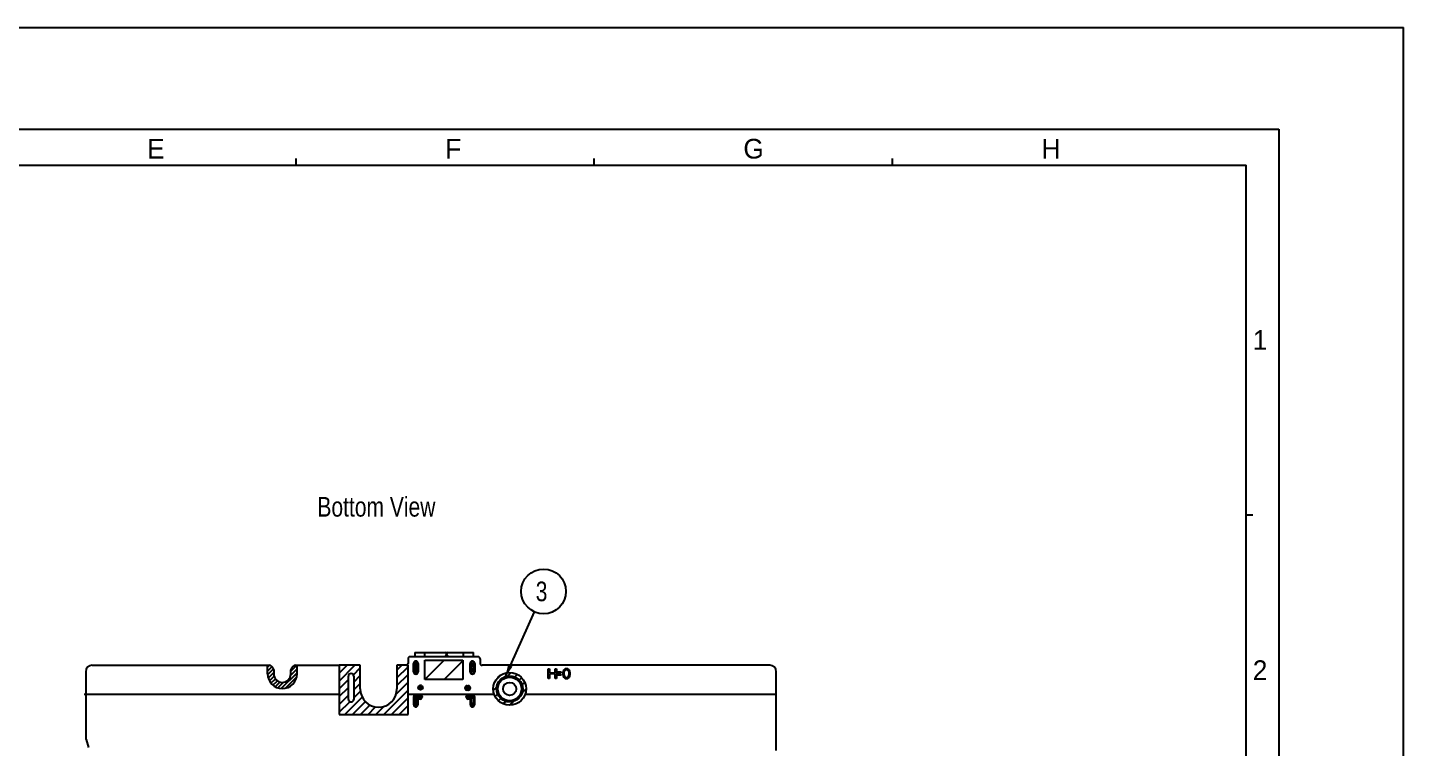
# Model space of a CAD drawing. Header units: millimetres. Extents: x 0 to 420, y 0 to 297.
# Drawn here: x 210 to 420, y 187.1 to 297 of the extents above; entities that cross this region are included whole.
import ezdxf

# ---------------------------------------------------------------- set-up
doc = ezdxf.new("R2010")
doc.units = ezdxf.units.MM
doc.header["$LTSCALE"] = 23.1
doc.layers.get('0').update_dxf_attribs({"linetype": 'CONTINUOUS'})
doc.layers.add('ASSEM_MEM', color=7, linetype='CONTINUOUS')
doc.layers.add('DETAIL', color=7, linetype='CONTINUOUS')
doc.styles.get("Standard").update_dxf_attribs({"font": 'txt', "width": 0.8})
doc.styles.add('TEXTSTYLE_2', font='txt')
doc.dimstyles.get("Standard").update_dxf_attribs({"dimtxt": 3, "dimasz": 2.1, "dimexe": 2, "dimexo": 1, "dimtad": 1, "dimzin": 0, "dimdsep": 46, "dimtxsty": 'STANDARD', "dimblk": '_FILLED', "dimblk1": '_FILLED', "dimblk2": '_FILLED', "dimcen": 0.09, "dimazin": 0, "dimtol": 1, "dimtp": 0.01, "dimtm": 0.01, "dimtfac": 1, "dimtofl": 0, "dimtmove": 0, "dimatfit": 3, "dimldrblk": '_FILLED', "dimfxl": 1, "dimtolj": 1, "dimtzin": 0, "dimarcsym": 0})

# ---------------------------------------------------------------- blocks, each defined once
blk = doc.blocks.new('_FILLED')
at = {"color": 0, "linetype": 'BYBLOCK'}
blk.add_solid([(0, 0), (-1, 0.17), (-1, -0.17)], dxfattribs=at)
blk = doc.blocks.new('BALLOON_BL10', base_point=(288.76, 210.92))
at = {"color": 2, "linetype": 'CONTINUOUS'}
blk.add_circle((288.76, 210.92), 3.42, dxfattribs=at)
at = {"color": 2, "linetype": 'CONTINUOUS', "insert": (287.56, 212.42), "char_height": 3, "width": 2.4, "attachment_point": 1, "line_spacing_factor": 0.9}
blk.add_mtext('3', dxfattribs=at)

msp = doc.modelspace()

# ---------------------------------------------------------------- linework, layer by layer
at = {"color": 7, "linetype": 'CONTINUOUS'}
for p in [(0, 297), (420, 0)]:
    msp.add_line(p, (420, 297), dxfattribs=at)
at = {"color": 4, "linetype": 'CONTINUOUS'}
for p, q in [((19, 281.5), (401, 281.5)), ((401, 281.5), (401, 15.5)), ((23.5, 276), (396, 276)), ((251, 276), (251, 277)), ((296.5, 276), (296.5, 277)), ((342, 276), (342, 277)), ((396, 21), (396, 276)), ((396, 222.6), (397, 222.6))]:
    msp.add_line(p, q, dxfattribs=at)
at = {"layer": 'ASSEM_MEM', "color": 7, "linetype": 'CONTINUOUS'}
for p, q in [((219.88, 199.64), (246.63, 199.64)), ((251.13, 199.64), (257.58, 199.64)), ((268.08, 200.64), (268.08, 199.94)), ((278.78, 200.94), (268.38, 200.94)), ((268.91, 198.64), (268.91, 199.94)), ((269.11, 201.59), (269.11, 200.94)), ((269.11, 201.59), (278.05, 201.59)), ((269.11, 200.25), (269.11, 200.19)), ((269.11, 198.49), (269.11, 200.1)), ((269.41, 199.79), (269.11, 199.79)), ((269.5, 200.19), (269.12, 200.19)), ((269.41, 198.49), (269.41, 200.1)), ((269.61, 199.94), (269.61, 198.64)), ((273.96, 200.94), (273.96, 201.44)), ((273.96, 201.39), (274.01, 201.39)), ((274.01, 201.19), (273.96, 201.19)), ((274.01, 200.94), (274.01, 201.44)), ((277.55, 198.64), (277.55, 199.94)), ((278.04, 200.19), (277.66, 200.19)), ((277.75, 198.49), (277.75, 200.1)), ((278.05, 199.79), (277.75, 199.79)), ((278.05, 200.94), (278.05, 201.59)), ((278.05, 200.19), (278.05, 200.25)), ((278.05, 200.1), (278.05, 198.49)), ((278.25, 199.94), (278.25, 198.64)), ((279.08, 200.64), (279.08, 199.94)), ((323.28, 199.64), (279.38, 199.64)), ((218.88, 198.64), (218.88, 188.6)), ((269.11, 198.79), (269.41, 198.79)), ((269.11, 198.39), (269.11, 198.34)), ((269.12, 198.39), (269.5, 198.39)), ((277.66, 198.39), (278.04, 198.39)), ((277.75, 198.79), (278.05, 198.79)), ((278.05, 198.34), (278.05, 198.39)), ((324.28, 186.64), (324.28, 198.64)), ((270.11, 196.54), (269.85, 196.54)), ((277.38, 196.39), (276.98, 196.39)), ((277.35, 195.86), (277.02, 195.86)), ((277.1, 196.51), (277.26, 196.51)), ((277.26, 195.84), (277.1, 195.84)), ((268.96, 193.59), (268.96, 194.89)), ((269.07, 194.89), (269, 195.03)), ((269.07, 193.83), (269.07, 194.89)), ((269.11, 194.76), (269.07, 194.76)), ((269.11, 193.59), (269.11, 195.14)), ((269.41, 195.14), (269.11, 195.14)), ((269.41, 194.89), (269.11, 194.89)), ((269.11, 193.59), (269.41, 193.59)), ((269.47, 193.38), (269.22, 193.38)), ((269.26, 195.19), (269.91, 195.19)), ((269.41, 193.59), (269.41, 195.19)), ((269.41, 194.34), (269.44, 194.34)), ((269.44, 194.31), (269.41, 194.31)), ((269.41, 193.71), (269.56, 193.71)), ((269.56, 193.68), (269.41, 193.68)), ((269.44, 193.71), (269.44, 195.19)), ((269.44, 195.11), (269.59, 194.96)), ((270.11, 195.11), (269.44, 195.11)), ((269.59, 194.81), (269.44, 194.66)), ((269.44, 194.66), (270.18, 194.66)), ((269.56, 194.49), (269.56, 193.59)), ((269.91, 194.49), (269.56, 194.49)), ((269.58, 194.96), (269.58, 194.81)), ((269.58, 194.96), (270.04, 194.96)), ((269.58, 194.81), (270.04, 194.81)), ((270.03, 194.81), (270.03, 194.96)), ((270.15, 195.07), (270.04, 194.96)), ((270.04, 194.81), (270.04, 194.96)), ((270.04, 194.81), (270.18, 194.67)), ((270.19, 194.67), (270.19, 195.01)), ((270.21, 194.89), (270.21, 194.79)), ((276.95, 194.79), (276.95, 194.89)), ((276.98, 195.01), (276.98, 194.67)), ((276.98, 194.67), (277.13, 194.81)), ((276.98, 194.66), (277.73, 194.66)), ((277.13, 194.96), (277.02, 195.07)), ((277.73, 195.11), (277.05, 195.11)), ((277.13, 194.96), (277.13, 194.81)), ((277.13, 194.96), (277.13, 194.81)), ((277.13, 194.96), (277.58, 194.96)), ((277.13, 194.81), (277.58, 194.81)), ((277.25, 195.19), (277.9, 195.19)), ((277.6, 194.49), (277.25, 194.49)), ((277.58, 194.96), (277.73, 195.11)), ((277.58, 194.81), (277.58, 194.96)), ((277.73, 194.66), (277.58, 194.81)), ((277.6, 193.59), (277.6, 194.49)), ((277.6, 193.71), (277.75, 193.71)), ((277.75, 193.68), (277.6, 193.68)), ((277.95, 193.38), (277.7, 193.38)), ((277.73, 193.71), (277.73, 195.19)), ((277.73, 194.34), (277.75, 194.34)), ((277.75, 194.31), (277.73, 194.31)), ((277.75, 193.59), (277.75, 195.19)), ((278.05, 195.14), (277.75, 195.14)), ((278.05, 194.89), (277.75, 194.89)), ((277.75, 193.59), (278.05, 193.59)), ((278.05, 195.14), (278.05, 193.59)), ((278.1, 194.76), (278.05, 194.76)), ((278.1, 194.89), (278.16, 195.03)), ((278.1, 194.89), (278.1, 193.83)), ((278.2, 194.89), (278.2, 193.59)), ((218.93, 188.29), (219.33, 187.1))]:
    msp.add_line(p, q, dxfattribs=at)
at = {"layer": 'ASSEM_MEM', "color": 2, "linetype": 'CONTINUOUS'}
for p, q in [((246.63, 199.35), (246.92, 199.64)), ((250.18, 198.75), (251.08, 199.64)), ((257.58, 199.62), (257.61, 199.64)), ((257.58, 198.43), (258.8, 199.64)), ((257.58, 197.24), (259.98, 199.64)), ((266.38, 198.91), (267.11, 199.64)), ((270.62, 197.47), (273.59, 200.44)), ((273.58, 197.46), (276.44, 200.32)), ((246.63, 198.76), (247.3, 199.43)), ((246.64, 198.17), (247.56, 199.09)), ((246.73, 197.67), (247.58, 198.52)), ((246.91, 197.26), (247.63, 197.98)), ((247.15, 196.9), (247.83, 197.58)), ((248.72, 196.1), (251.13, 198.51)), ((249.36, 196.14), (251.08, 197.86)), ((250.17, 198.14), (251.13, 199.1)), ((257.58, 196.05), (258.98, 197.45)), ((259.73, 198.2), (260.78, 199.25)), ((259.78, 197.06), (260.78, 198.06)), ((266.38, 197.72), (268.08, 199.42)), ((266.38, 196.54), (268.08, 198.24)), ((281.45, 197.35), (282.27, 198.17)), ((283.31, 198.02), (283.82, 198.53)), ((284.36, 197.88), (284.74, 198.26)), ((285.05, 197.39), (285.41, 197.75)), ((247.45, 196.61), (248.13, 197.28)), ((247.8, 196.37), (248.53, 197.09)), ((248.22, 196.19), (249.09, 197.06)), ((257.58, 194.86), (258.98, 196.26)), ((259.78, 195.88), (260.78, 196.88)), ((259.78, 194.69), (260.8, 195.71)), ((264.36, 192.14), (268.08, 195.86)), ((266.26, 195.23), (268.08, 197.05)), ((281.09, 195.8), (281.6, 196.31)), ((285.49, 196.64), (285.88, 197.03)), ((285.49, 195.45), (286.08, 196.04)), ((257.58, 193.68), (258.98, 195.08)), ((257.58, 192.49), (259.19, 194.09)), ((258.42, 192.14), (261.08, 194.79)), ((259.61, 192.14), (261.57, 194.1)), ((260.8, 192.14), (262.24, 193.58)), ((261.99, 192.14), (263.12, 193.28)), ((263.17, 192.14), (264.4, 193.36)), ((265.55, 192.14), (268.08, 194.67)), ((266.74, 192.14), (268.08, 193.49)), ((281.36, 194.89), (281.74, 195.26)), ((281.88, 194.21), (282.23, 194.57)), ((282.6, 193.74), (282.99, 194.14)), ((283.58, 193.54), (284.18, 194.14)), ((267.93, 192.14), (268.08, 192.3))]:
    msp.add_line(p, q, dxfattribs=at)
at = {"layer": 'ASSEM_MEM', "color": 4, "linetype": 'CONTINUOUS'}
for p, q in [((246.63, 198.34), (246.63, 199.64)), ((246.63, 199.64), (246.87, 199.64)), ((250.89, 199.64), (251.13, 199.64)), ((251.13, 198.34), (251.13, 199.64)), ((257.58, 199.64), (257.58, 192.14)), ((260.78, 199.64), (257.58, 199.64)), ((260.78, 196.04), (260.78, 199.64)), ((266.38, 199.64), (266.38, 196.04)), ((268.08, 199.64), (266.38, 199.64)), ((268.08, 192.14), (268.08, 199.64)), ((270.62, 197.46), (270.62, 200.44)), ((270.62, 200.44), (276.44, 200.44)), ((276.44, 200.44), (276.44, 197.46)), ((247.44, 199.29), (247.23, 199.5)), ((247.58, 198.93), (247.58, 198.34)), ((250.18, 198.34), (250.18, 198.93)), ((250.54, 199.5), (250.33, 199.29)), ((258.98, 194.44), (258.98, 197.99)), ((259.78, 197.99), (259.78, 194.44)), ((276.44, 197.46), (270.62, 197.46)), ((289.47, 197.62), (289.47, 199.11)), ((289.47, 199.11), (289.66, 199.11)), ((289.66, 197.62), (289.47, 197.62)), ((289.66, 199.11), (289.66, 198.51)), ((289.66, 198.51), (290.53, 198.51)), ((289.66, 198.32), (289.66, 197.62)), ((290.53, 198.32), (289.66, 198.32)), ((290.53, 198.51), (290.53, 199.11)), ((290.53, 199.11), (290.72, 199.11)), ((290.53, 197.62), (290.53, 198.32)), ((290.72, 197.62), (290.53, 197.62)), ((290.72, 199.11), (290.72, 197.62)), ((290.96, 198.51), (290.96, 198.64)), ((290.96, 198.64), (291.46, 198.64)), ((291.46, 198.51), (290.96, 198.51)), ((290.96, 198.13), (290.96, 198.26)), ((290.96, 198.26), (291.46, 198.26)), ((291.46, 198.13), (290.96, 198.13)), ((291.46, 198.64), (291.46, 198.51)), ((291.46, 198.26), (291.46, 198.13)), ((291.74, 198.67), (291.71, 198.51)), ((291.71, 198.51), (291.71, 198.22)), ((291.71, 198.22), (291.74, 198.06)), ((291.77, 198.76), (291.74, 198.67)), ((291.74, 198.06), (291.77, 197.97)), ((291.83, 198.89), (291.77, 198.76)), ((291.77, 197.97), (291.83, 197.84)), ((291.93, 198.98), (291.83, 198.89)), ((291.83, 197.84), (291.93, 197.75)), ((291.89, 198.67), (291.86, 198.48)), ((291.86, 198.48), (291.86, 198.26)), ((291.86, 198.26), (291.89, 198.06)), ((292.02, 198.86), (291.89, 198.67)), ((291.89, 198.06), (292.02, 197.87)), ((292.08, 199.08), (291.93, 198.98)), ((291.93, 197.75), (292.08, 197.65)), ((292.11, 198.92), (292.02, 198.86)), ((292.02, 197.87), (292.11, 197.81)), ((292.27, 199.11), (292.08, 199.08)), ((292.08, 197.65), (292.27, 197.62)), ((292.27, 198.95), (292.11, 198.92)), ((292.11, 197.81), (292.27, 197.78)), ((292.45, 199.08), (292.27, 199.11)), ((292.42, 198.92), (292.27, 198.95)), ((292.27, 197.78), (292.42, 197.81)), ((292.27, 197.62), (292.45, 197.65)), ((292.52, 198.86), (292.42, 198.92)), ((292.42, 197.81), (292.52, 197.87)), ((292.61, 198.98), (292.45, 199.08)), ((292.45, 197.65), (292.61, 197.75)), ((292.64, 198.67), (292.52, 198.86)), ((292.52, 197.87), (292.64, 198.06)), ((292.7, 198.89), (292.61, 198.98)), ((292.61, 197.75), (292.7, 197.84)), ((292.67, 198.48), (292.64, 198.67)), ((292.64, 198.06), (292.67, 198.26)), ((292.67, 198.26), (292.67, 198.48)), ((292.76, 198.76), (292.7, 198.89)), ((292.7, 197.84), (292.76, 197.97)), ((292.79, 198.67), (292.76, 198.76)), ((292.76, 197.97), (292.79, 198.06)), ((292.83, 198.51), (292.79, 198.67)), ((292.79, 198.06), (292.83, 198.22)), ((292.83, 198.22), (292.83, 198.51)), ((218.63, 195.24), (257.58, 195.24)), ((268.08, 195.24), (281.21, 195.24)), ((285.95, 195.24), (324.28, 195.24)), ((257.58, 192.14), (268.08, 192.14))]:
    msp.add_line(p, q, dxfattribs=at)
at = {"layer": 'ASSEM_MEM', "color": 9, "linetype": 'CONTINUOUS'}
for p, q in [((269.11, 199.76), (269.41, 199.76)), ((269.41, 199.65), (269.11, 199.65)), ((269.11, 199.51), (269.41, 199.51)), ((270.66, 200.94), (270.66, 201.59)), ((276.5, 201.59), (276.5, 200.94)), ((277.75, 199.76), (278.05, 199.76)), ((278.05, 199.65), (277.75, 199.65)), ((277.75, 199.51), (278.05, 199.51)), ((269.41, 199.07), (269.11, 199.07)), ((269.11, 198.93), (269.41, 198.93)), ((269.41, 198.83), (269.11, 198.83)), ((278.05, 199.07), (277.75, 199.07)), ((277.75, 198.93), (278.05, 198.93)), ((278.05, 198.83), (277.75, 198.83)), ((269.79, 196.51), (269.84, 196.44)), ((270.13, 196.44), (270.18, 196.51)), ((277, 196.49), (277.04, 196.44)), ((277.33, 196.44), (277.36, 196.49)), ((268.98, 194.99), (269.02, 194.99)), ((269.07, 194.61), (269.11, 194.61)), ((269.41, 195.02), (269.11, 195.02)), ((269.11, 194.69), (269.41, 194.69)), ((269.41, 193.79), (269.11, 193.79)), ((269.41, 194.52), (269.44, 194.52)), ((269.6, 194.81), (269.6, 194.96)), ((269.67, 194.96), (269.67, 194.81)), ((269.72, 194.81), (269.72, 194.96)), ((269.9, 194.96), (269.9, 194.81)), ((269.94, 194.81), (269.94, 194.96)), ((270.02, 194.96), (270.02, 194.81)), ((277.15, 194.81), (277.15, 194.96)), ((277.22, 194.96), (277.22, 194.81)), ((277.27, 194.81), (277.27, 194.96)), ((277.45, 194.96), (277.45, 194.81)), ((277.49, 194.81), (277.49, 194.96)), ((277.57, 194.96), (277.57, 194.81)), ((277.73, 194.52), (277.75, 194.52)), ((278.05, 195.02), (277.75, 195.02)), ((277.75, 194.69), (278.05, 194.69)), ((278.05, 193.79), (277.75, 193.79)), ((278.05, 194.61), (278.1, 194.61)), ((278.15, 194.99), (278.18, 194.99))]:
    msp.add_line(p, q, dxfattribs=at)
at = {"layer": 'ASSEM_MEM', "color": 4, "linetype": 'CONTINUOUS'}
msp.add_circle((283.58, 196.04), 2.5, dxfattribs=at)
at = {"layer": 'ASSEM_MEM', "color": 7, "linetype": 'CONTINUOUS'}
for centre, radius in [((283.58, 196.04), 2), ((283.58, 196.04), 1.8), ((269.98, 196.24), 0.335), ((269.98, 196.24), 0.25), ((277.18, 196.24), 0.25), ((283.58, 196.04), 1)]:
    msp.add_circle(centre, radius, dxfattribs=at)
at = {"layer": 'ASSEM_MEM', "color": 9, "linetype": 'CONTINUOUS'}
for centre in [(269.98, 196.24), (277.18, 196.24)]:
    msp.add_circle(centre, 0.13, dxfattribs=at)
at = {"layer": 'ASSEM_MEM', "color": 7, "linetype": 'CONTINUOUS'}
for centre, radius, start, end in [((219.88, 198.64), 1, 90, 180), ((267.78, 199.94), 0.3, 270, 360), ((268.38, 200.64), 0.3, 90, 180), ((269.26, 199.94), 0.35, 0, 180), ((273.98, 200.99), 0.2, 97.1808, 194.5587), ((273.81, 201.44), 0.15, 0, 90), ((274.16, 201.44), 0.15, 90, 180), ((273.98, 200.99), 0.2, 345.4604, 82.8192), ((277.9, 199.94), 0.35, 0, 180), ((278.78, 200.64), 0.3, 0, 90), ((279.38, 199.94), 0.3, 180, 270), ((323.28, 198.64), 1, 0, 90), ((269.26, 198.64), 0.35, 180, 360), ((277.9, 198.64), 0.35, 180, 360), ((277.1, 196.18), 0.335, 90, 270), ((277.26, 196.18), 0.335, 270, 90), ((269.26, 194.89), 0.3, 90, 180), ((269.26, 193.59), 0.3, 180, 360), ((269.22, 193.83), 0.45, 244.4519, 270), ((268.96, 194.09), 0.15, 0, 45), ((269.22, 193.83), 0.15, 180, 224.5342), ((269.91, 194.89), 0.3, 0, 90), ((269.91, 194.79), 0.3, 270, 360), ((277.25, 194.89), 0.3, 90, 180), ((277.25, 194.79), 0.3, 180, 270), ((277.9, 193.59), 0.3, 180, 360), ((277.9, 194.89), 0.3, 0, 90), ((277.95, 193.83), 0.45, 270, 295.5481), ((278.2, 194.09), 0.15, 135, 180), ((277.95, 193.83), 0.15, 315.4657, 360), ((219.88, 188.6), 1, 180, 198.4349)]:
    msp.add_arc(centre, radius, start, end, dxfattribs=at)
at = {"layer": 'ASSEM_MEM', "color": 4, "linetype": 'CONTINUOUS'}
for centre, radius, start, end in [((246.87, 199.14), 0.5, 45, 90), ((250.89, 199.14), 0.5, 90, 135), ((248.88, 198.34), 2.25, 180, 360), ((247.08, 198.93), 0.5, 0, 45), ((248.88, 198.34), 1.3, 180, 360), ((250.68, 198.93), 0.5, 135, 180), ((259.38, 197.99), 0.4, 0, 180), ((263.58, 196.04), 2.8, 180, 360), ((259.38, 194.44), 0.4, 180, 360)]:
    msp.add_arc(centre, radius, start, end, dxfattribs=at)
at = {"layer": 'ASSEM_MEM', "color": 9, "linetype": 'CONTINUOUS'}
msp.add_arc((277.18, 196.24), 0.37, 156.5076, 23.2985, dxfattribs=at)
at = {"layer": 'ASSEM_MEM', "color": 7, "linetype": 'CONTINUOUS'}
for points, knots in [([(269.11, 200.1), (269.11, 200.11), (269.11, 200.13), (269.11, 200.15), (269.11, 200.17), (269.11, 200.18), (269.12, 200.18), (269.12, 200.19), (269.12, 200.19), (269.12, 200.19), (269.12, 200.19)], [0, 0, 0, 0, 0.406828, 0.575651, 0.717684, 0.830973, 0.914445, 0.945051, 0.968702, 1, 1, 1, 1]), ([(269.42, 200.19), (269.42, 200.19), (269.42, 200.19), (269.42, 200.18), (269.41, 200.17), (269.41, 200.15), (269.41, 200.13), (269.41, 200.11), (269.41, 200.1)], [0, 0, 0, 0, 0.088753, 0.172623, 0.285624, 0.427039, 0.595066, 1, 1, 1, 1]), ([(277.75, 200.1), (277.75, 200.11), (277.75, 200.13), (277.75, 200.15), (277.75, 200.17), (277.75, 200.18), (277.75, 200.19), (277.74, 200.19), (277.74, 200.19)], [0, 0, 0, 0, 0.404934, 0.572961, 0.714376, 0.827377, 0.911247, 1, 1, 1, 1]), ([(278.04, 200.19), (278.04, 200.19), (278.05, 200.19), (278.05, 200.19), (278.05, 200.18), (278.05, 200.18), (278.05, 200.17), (278.05, 200.15), (278.05, 200.13), (278.05, 200.11), (278.05, 200.1)], [0, 0, 0, 0, 0.031298, 0.054949, 0.085555, 0.169027, 0.282316, 0.424349, 0.593172, 1, 1, 1, 1]), ([(269.12, 198.39), (269.12, 198.39), (269.12, 198.39), (269.12, 198.4), (269.12, 198.4), (269.11, 198.41), (269.11, 198.42), (269.11, 198.43), (269.11, 198.45), (269.11, 198.47), (269.11, 198.49)], [0, 0, 0, 0, 0.031298, 0.054949, 0.085555, 0.169027, 0.282316, 0.424349, 0.593172, 1, 1, 1, 1]), ([(269.41, 198.49), (269.41, 198.47), (269.41, 198.45), (269.41, 198.43), (269.41, 198.42), (269.42, 198.41), (269.42, 198.4), (269.42, 198.39), (269.42, 198.39)], [0, 0, 0, 0, 0.404934, 0.572961, 0.714376, 0.827377, 0.911247, 1, 1, 1, 1]), ([(277.74, 198.39), (277.74, 198.39), (277.75, 198.4), (277.75, 198.41), (277.75, 198.42), (277.75, 198.43), (277.75, 198.45), (277.75, 198.47), (277.75, 198.49)], [0, 0, 0, 0, 0.088753, 0.172623, 0.285624, 0.427039, 0.595066, 1, 1, 1, 1]), ([(278.05, 198.49), (278.05, 198.47), (278.05, 198.45), (278.05, 198.43), (278.05, 198.42), (278.05, 198.41), (278.05, 198.4), (278.05, 198.4), (278.05, 198.39), (278.04, 198.39), (278.04, 198.39)], [0, 0, 0, 0, 0.406828, 0.575651, 0.717684, 0.830973, 0.914445, 0.945051, 0.968702, 1, 1, 1, 1]), ([(269.42, 194.59), (269.42, 194.59), (269.41, 194.59), (269.41, 194.59), (269.41, 194.58), (269.41, 194.58), (269.41, 194.57), (269.41, 194.57)], [0, 0, 0, 0, 0.089761, 0.170383, 0.279146, 0.583098, 1, 1, 1, 1]), ([(269.42, 194.58), (269.42, 194.59), (269.42, 194.59), (269.42, 194.59), (269.42, 194.59)], [0, 0, 0, 0, 0.674873, 1, 1, 1, 1]), ([(269.44, 194.53), (269.43, 194.54), (269.43, 194.56), (269.42, 194.58), (269.42, 194.58)], [0, 0, 0, 0, 0.602594, 1, 1, 1, 1]), ([(277.74, 194.58), (277.74, 194.58), (277.73, 194.56), (277.73, 194.54), (277.73, 194.53)], [0, 0, 0, 0, 0.397376, 1, 1, 1, 1]), ([(277.75, 194.59), (277.75, 194.59), (277.74, 194.59), (277.74, 194.59), (277.74, 194.58)], [0, 0, 0, 0, 0.325155, 1, 1, 1, 1])]:
    msp.add_open_spline(points, degree=3, knots=knots, dxfattribs=at)

# ---------------------------------------------------------------- block references
at = {"color": 2, "linetype": 'CONTINUOUS'}
msp.add_blockref('BALLOON_BL10', (288.76, 210.92), dxfattribs=at)

# ---------------------------------------------------------------- texts
at = {"color": 2, "linetype": 'CONTINUOUS', "char_height": 3, "width": 3, "attachment_point": 1, "line_spacing_factor": 0.9, "style": 'TEXTSTYLE_2'}
for s, insert in [('E', (228.25, 280)), ('F', (273.75, 280)), ('G', (319.25, 280)), ('H', (364.75, 280)), ('1', (397, 250.8)), ('2', (397, 200.4))]:
    msp.add_mtext(s, dxfattribs=dict(at, insert=insert))
at = {"layer": 'DETAIL', "color": 2, "linetype": 'CONTINUOUS', "insert": (254.24, 225.34), "char_height": 3, "width": 26.4, "attachment_point": 1, "line_spacing_factor": 0.9}
msp.add_mtext('Bottom View', dxfattribs=at)

# ---------------------------------------------------------------- leaders
at = {"color": 2, "linetype": 'CONTINUOUS'}
msp.add_leader([(282.83, 197.68), (287.36, 207.8)], dimstyle='STANDARD', override={"dimtad": 0}, dxfattribs=at)

doc.saveas('drawing.dxf')
